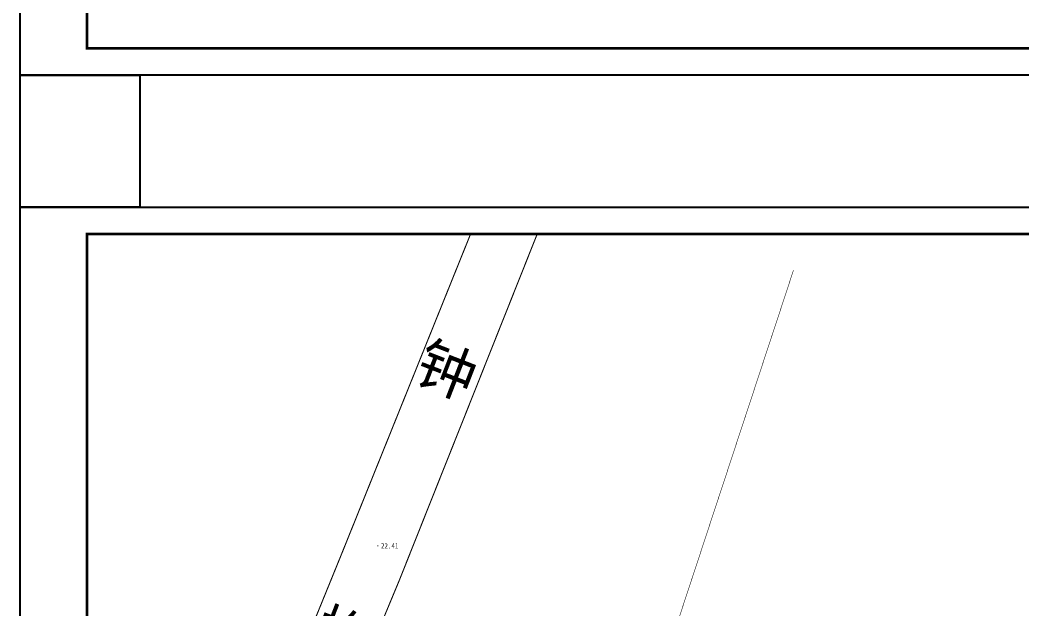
# Model space of a CAD drawing. Extents: x 422613 to 426483, y 3454133 to 3456790.
# Drawn here: x 424043.7 to 424231, y 3456315.2 to 3456425.4 of the extents above; entities that cross this region are included whole.
import ezdxf
from ezdxf.enums import TextEntityAlignment as Align

# ---------------------------------------------------------------- set-up
doc = ezdxf.new("R2010")
doc.units = 0
doc.header["$LTSCALE"] = 0.5
doc.layers.get('0').update_dxf_attribs({"linetype": 'CONTINUOUS'})
for name, color, linetype in [('0 - 新建建筑', 7, 'CONTINUOUS'), ('00-地形图新', 253, 'CONTINUOUS'), ('GCD', 1, 'CONTINUOUS'), ('TK', 7, 'CONTINUOUS'), ('企业', 1, 'CONTINUOUS')]:
    doc.layers.add(name, color=color, linetype=linetype)
doc.styles.get("Standard").update_dxf_attribs({"font": 'rs.shx', "bigfont": 'hztxt.shx'})
doc.styles.add('正等线体', font='simhei.ttf')

# ---------------------------------------------------------------- blocks, each defined once
blk = doc.blocks.new('GC200')
at = {"linetype": 'Continuous', "const_width": 0.2, "flags": 128}
blk.add_lwpolyline([(-0.1, 0, 1), (0.1, 0, 1)], format="xyb", close=True, dxfattribs=at)
blk = doc.blocks.new('GeYuanFrame_78423512', base_point=(20.09, 4.53))
at = {"layer": 'TK'}
blk.add_lwpolyline([(20.09, 4.53), (20.09, 598.53), (861.09, 598.53), (861.09, 4.53)], close=True, dxfattribs=at)
at = {"layer": 'TK', "const_width": 1}
blk.add_lwpolyline([(45.09, 588.53), (851.09, 588.53), (851.09, 14.53), (45.09, 14.53)], close=True, dxfattribs=at)
blk = doc.blocks.new('GeYuanFrame_87234304', base_point=(18.76, 4.34))
at = {"layer": 'TK'}
blk.add_lwpolyline([(18.76, 424.34), (612.76, 424.34), (612.76, 4.34), (18.76, 4.34), (18.76, 424.34)], dxfattribs=at)
at = {"layer": 'TK', "const_width": 1}
blk.add_lwpolyline([(602.76, 414.34), (43.76, 414.34), (43.76, 14.34), (602.76, 14.34)], close=True, dxfattribs=at)

msp = doc.modelspace()

# ---------------------------------------------------------------- linework, layer by layer
msp.add_lwpolyline([(424043.66, 3456415.11), (424066.08, 3456415.11), (424066.08, 3456390.38), (424043.66, 3456390.38)], close=True)
at = {"layer": '0 - 新建建筑', "const_width": 0.1}
msp.add_lwpolyline([(424188.27, 3456378.58), (424158.53, 3456288.2), (424250.12, 3456258.07), (424279.85, 3456348.46)], dxfattribs=at)
at = {"layer": '00-地形图新', "color": 8, "linetype": 'Continuous', "const_width": 0.2, "flags": 128}
for points in [[(424056.16, 3456175.2), (424087.44, 3456252.97), (424106, 3456299.97), (424114.62, 3456320.71), (424140.36, 3456385.38)], [(424056.16, 3456206.52), (424076.59, 3456257.29), (424095.16, 3456304.36), (424103.66, 3456325.22), (424127.9, 3456385.38)]]:
    msp.add_lwpolyline(points, dxfattribs=at)

# ---------------------------------------------------------------- block references
at = {"linetype": 'Continuous', "xscale": 0.5, "yscale": 0.5, "zscale": 0.5}
for name, p in [('GeYuanFrame_87234304', (424043.66, 3456415.11)), ('GeYuanFrame_78423512', (424043.66, 3456093.38))]:
    msp.add_blockref(name, p, dxfattribs=at)
at = {"layer": 'GCD', "linetype": 'Continuous'}
ref = msp.add_blockref('GC200', (424110.55, 3456327.05, 22.41), dxfattribs=dict(at, xscale=0.5, yscale=0.5, zscale=0.5))
ref.add_attrib('height', '22.41', dxfattribs={"linetype": 'Continuous', "height": 1, "style": '正等线体', "width": 0.8}).set_placement((424111.15, 3456327.05, 22.41), align=Align.MIDDLE_LEFT)

# ---------------------------------------------------------------- texts
at = {"layer": '企业', "insert": (424119.81, 3456365.62), "char_height": 8, "width": 450.807, "attachment_point": 1, "rotation": 338.7678}
msp.add_mtext('{\\fSimHei|b0|i0|c134|p2;\\C7;钟\\P\\P\\P\\P梅\\P\\P\\P\\P路}', dxfattribs=at)

doc.saveas('drawing.dxf')
